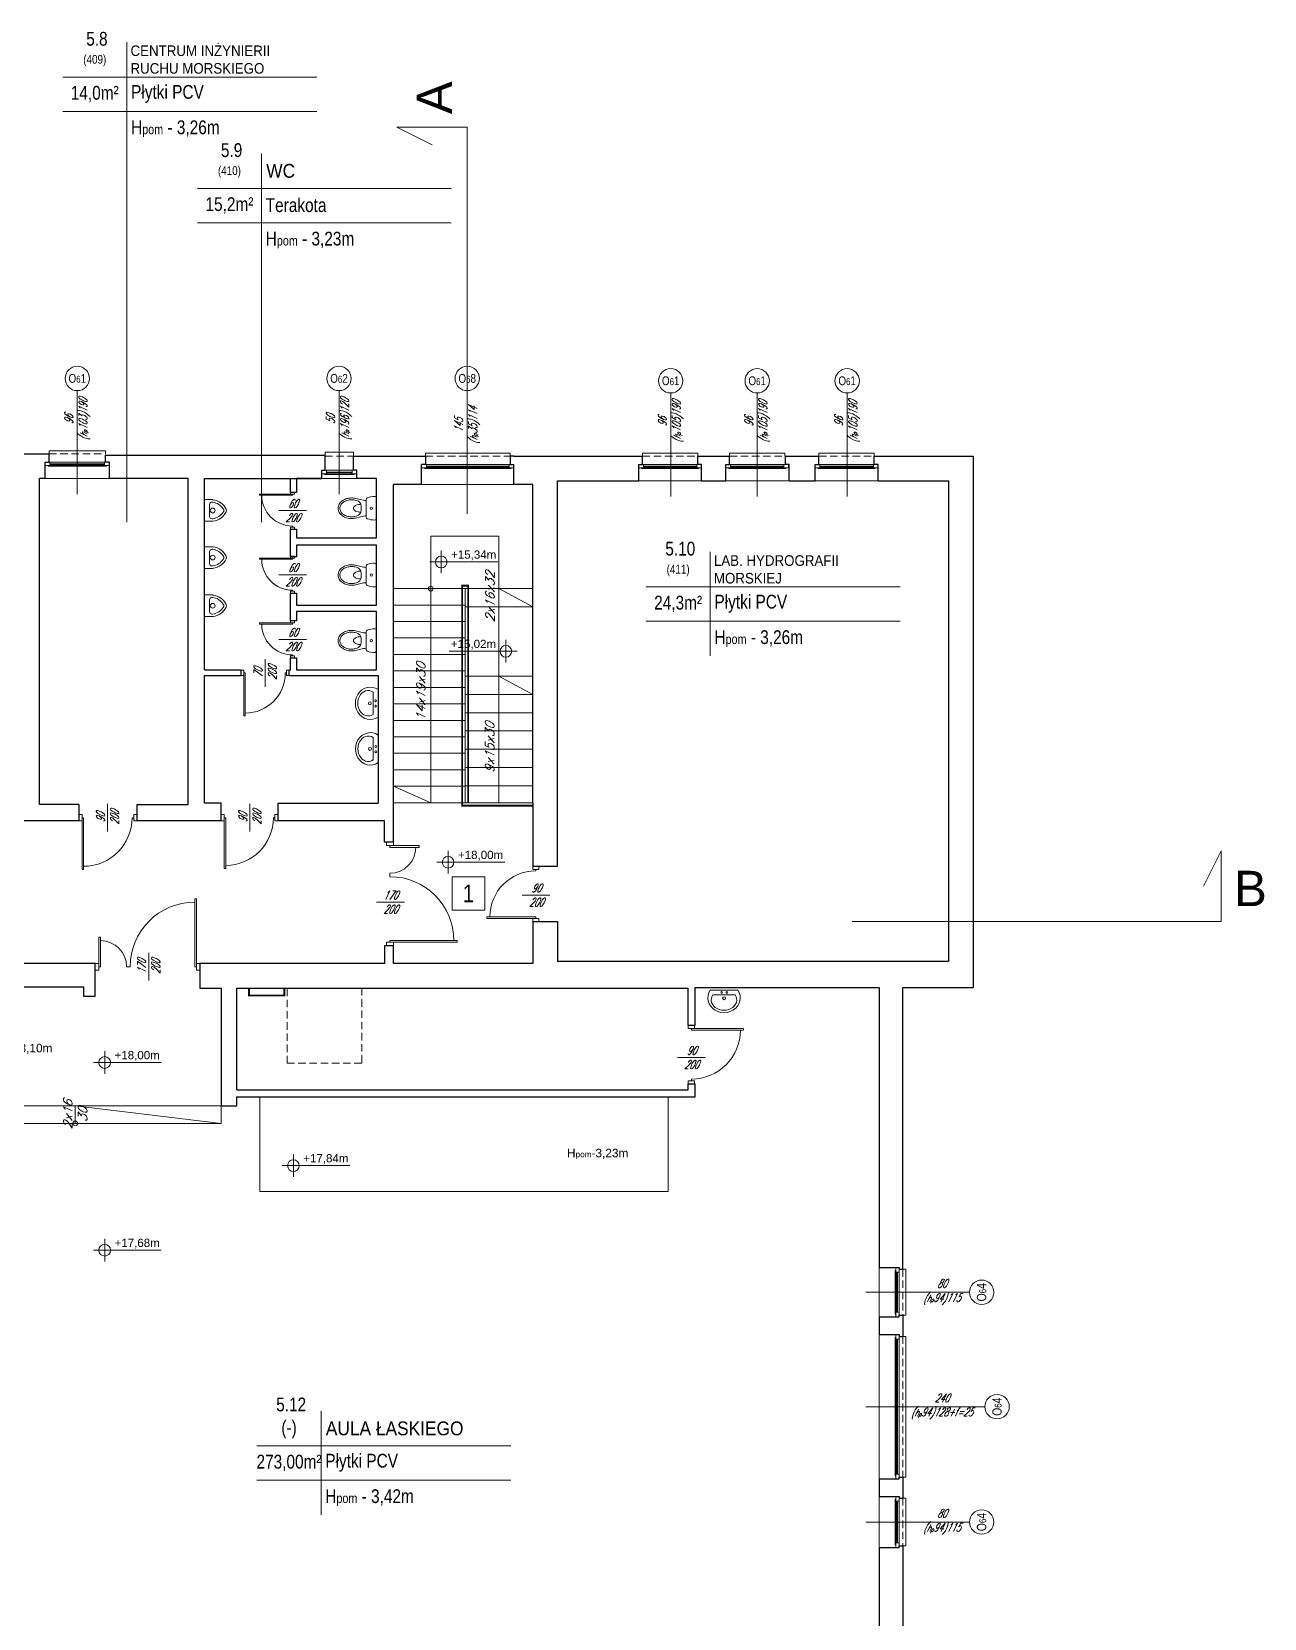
# Model space of a CAD drawing. Header units: millimetres. Extents: x -18485 to 40303, y -22087 to 35064.
# Drawn here: x 12354 to 14450, y -17053 to -14357 of the extents above; entities that cross this region are included whole.
import ezdxf
from ezdxf.enums import TextEntityAlignment as Align

# ---------------------------------------------------------------- set-up
doc = ezdxf.new("R2010")
doc.units = ezdxf.units.MM
doc.linetypes.add('DASHED', pattern=[19.05, 12.7, -6.35])
doc.layers.get('0').update_dxf_attribs({"lineweight": 25})
for name, color, linetype, lineweight in [('01_ściany', 2, 'Continuous', 25), ('03-01_okna', 5, 'Continuous', 15), ('03-02_schody', 6, 'Continuous', 5), ('03_drzwi', 1, 'Continuous', 0), ('04-1_widok', 251, 'Continuous', 5), ('04-2_nad', 251, 'DASHED', 5), ('05-03_opis', 10, 'Continuous', 5), ('07_wyposażenie', 253, 'Continuous', 5)]:
    doc.layers.add(name, color=color, linetype=linetype, lineweight=lineweight)
doc.styles.add('APLUS', font='arial.ttf', dxfattribs={"width": 0.6})
doc.styles.add('arial', font='arial.ttf')
doc.styles.add('ariel', font='arial.ttf', dxfattribs={"width": 0.8})
doc.styles.add('ariel_wym', font='simplex.shx', dxfattribs={"width": 0.65, "oblique": 25})

# ---------------------------------------------------------------- blocks, each defined once
blk = doc.blocks.new('umywal04')
at = {"flags": 128}
for points in [[(0, 0), (-2.4, -4.4), (-3.7, -9.1), (-4.1, -13.9), (-3.5, -18.7), (-1.8, -23.4), (0.7, -27.6), (4.2, -31.3), (8.3, -34.4), (13, -36.6), (18.1, -38), (23.4, -38.5), (28.7, -38), (33.8, -36.6), (38.5, -34.4), (42.6, -31.3), (46.1, -27.6), (48.6, -23.4), (50.3, -18.7), (50.9, -13.9), (50.5, -9.1), (49.2, -4.4), (46.8, 0)], [(4.3, -8.4), (2.7, -11.4), (1.8, -14.6), (1.7, -17.9), (2.3, -21.2), (3.7, -24.3), (5.8, -27.2), (8.5, -29.6), (11.7, -31.6), (15.3, -33.1), (19.3, -34.1), (23.3, -34.4), (27.4, -34.1), (31.3, -33.1), (34.9, -31.6), (38.1, -29.6), (40.8, -27.2), (42.9, -24.3), (44.3, -21.2), (44.9, -17.9), (44.8, -14.6), (43.9, -11.4), (42.3, -8.4)]]:
    blk.add_lwpolyline(points, dxfattribs=at)
for points in [[(0, 0), (46.8, 0)], [(4.3, -8.4), (42.3, -8.4)]]:
    blk.add_lwpolyline(points)
for centre, radius in [((19.3, -4), 1.56), ((23.5, -13.9), 2.54), ((28.3, -4), 1.56)]:
    blk.add_circle(centre, radius)
blk = doc.blocks.new('*U1460')
blk.add_line((0, -0.375), (0, -0.4))
blk.add_lwpolyline([(0, 0.4), (0, 0.375), (-0.8, 0.375), (-0.8, 0.4), (-0.05, 0.4), (0.05, 0.4), (0.05, 0.45), (-0.05, 0.45), (-0.05, 0.4)])
at = {"ltscale": 0.8}
blk.add_lwpolyline([(-0.05, -0.4), (-0.05, -0.45), (0.05, -0.45), (0.05, -0.4)], close=True, dxfattribs=at)
blk.add_arc((0, 0.375), 0.75, 180, 270)
blk = doc.blocks.new('*U1466')
blk.add_line((0, 0.375), (0, 0.4))
at = {"ltscale": 0.8}
blk.add_lwpolyline([(-0.05, 0.4), (-0.05, 0.45), (0.05, 0.45), (0.05, 0.4)], close=True, dxfattribs=at)
blk.add_lwpolyline([(0, -0.4), (0, -0.375), (-0.8, -0.375), (-0.8, -0.4), (-0.05, -0.4), (0.05, -0.4), (0.05, -0.45), (-0.05, -0.45), (-0.05, -0.4)])
blk.add_arc((0, -0.375), 0.75, 90, 180)
blk = doc.blocks.new('*U1475')
for p, q in [((0, -0.25), (0, -0.3)), ((0, -0.675), (0, -0.7))]:
    blk.add_line(p, q)
for points in [[(0, 0.7), (0, 0.675), (-0.975, 0.675), (-0.975, 0.7), (-0.05, 0.7), (0.05, 0.7), (0.05, 0.75), (-0.05, 0.75), (-0.05, 0.7)], [(0, -0.7), (0, -0.675), (-0.425, -0.675), (-0.425, -0.7), (-0.05, -0.7), (0.05, -0.7), (0.05, -0.75), (-0.05, -0.75), (-0.05, -0.7)]]:
    blk.add_lwpolyline(points)
for centre, radius, start, end in [((0, 0.675), 0.925, 180, 270), ((0, -0.675), 0.375, 90, 180)]:
    blk.add_arc(centre, radius, start, end)
blk = doc.blocks.new('*U1474')
for p, q in [((0, -0.25), (0, -0.3)), ((0, -0.675), (0, -0.7))]:
    blk.add_line(p, q)
for points in [[(0, 0.7), (0, 0.675), (0.975, 0.675), (0.975, 0.7), (0.05, 0.7), (-0.05, 0.7), (-0.05, 0.75), (0.05, 0.75), (0.05, 0.7)], [(0, -0.7), (0, -0.675), (0.425, -0.675), (0.425, -0.7), (0.05, -0.7), (-0.05, -0.7), (-0.05, -0.75), (0.05, -0.75), (0.05, -0.7)]]:
    blk.add_lwpolyline(points)
for centre, radius, start, end in [((0, 0.675), 0.925, 270, 0), ((0, -0.675), 0.375, 0, 90)]:
    blk.add_arc(centre, radius, start, end)
blk = doc.blocks.new('kota rzutowa')
at = {"ltscale": 0.5}
for p, q in [((-20.6, 0), (102.8, 0)), ((0, -20.6), (0, 20.6))]:
    blk.add_line(p, q, dxfattribs=at)
blk.add_circle((0, 0), 10.6, dxfattribs=at)
at = {"ltscale": 0.5, "style": 'arial'}
blk.add_attdef('POZ._POSADKI_WYKOŃCZONWJ', text='', height=15, dxfattribs=at).set_placement((17.9, 1.4), align=Align.BOTTOM_LEFT)
blk.add_attdef('POZ._POSADZKI_KONSTRUKCJA', text='', height=15, dxfattribs=at).set_placement((17, -5), align=Align.TOP_LEFT)
blk = doc.blocks.new('*U1476')
blk.add_lwpolyline([(0, 0), (-1, 0), (-1, 1), (-0.75, 0.5)])
at = {"style": 'APLUS'}
blk.add_attdef('L1', text='', height=0.5, dxfattribs=at).set_placement((-1.415, 0.466), align=Align.MIDDLE_CENTER)
blk = doc.blocks.new('*U1477')
blk.add_line((0, -0.375), (0, -0.4))
blk.add_lwpolyline([(0, 0.4), (0, 0.375), (0.8, 0.375), (0.8, 0.4), (0.05, 0.4), (-0.05, 0.4), (-0.05, 0.45), (0.05, 0.45), (0.05, 0.4)])
at = {"ltscale": 0.8}
blk.add_lwpolyline([(0.05, -0.4), (0.05, -0.45), (-0.05, -0.45), (-0.05, -0.4)], close=True, dxfattribs=at)
blk.add_arc((0, 0.375), 0.75, 270, 360)
blk = doc.blocks.new('wc')
for p, q in [((-171, 0), (171, 0)), ((-167, -357), (-135, -219)), ((150, -175), (-150, -175)), ((-34, -260), (34, -260)), ((167, -357), (135, -219)), ((-138, -364), (-132, -337)), ((138, -364), (132, -337))]:
    blk.add_line(p, q)
for points in [[(-68, -266, 0.047502), (-63, -312, 0.067446), (-48, -352, 0.105232), (-23, -382, 0.168531), (0, -390, 0.168531), (23, -382, 0.105232), (48, -352, 0.067446), (63, -312, 0.047502), (68, -266, 0.053598)], [(-167, -357, 0.05824), (-175, -425, 0.072039)], [(-175, -425, 0.072039), (-163, -508, 0.083339), (-129, -578, 0.106661), (-71, -631, 0.132138), (0, -650, 0.132138), (71, -631, 0.106661), (129, -578, 0.083339), (163, -508, 0.072039), (175, -425, 0.05824), (167, -357, 0.083339)], [(-145, -425, 0.072039), (-134, -500, 0.083339), (-105, -560, 0.106661), (-56, -605, 0.132138), (0, -620, 0.132138), (56, -605, 0.106661), (105, -560, 0.083339), (134, -500, 0.072039), (145, -425, 0.05824), (138, -364, 0.05824)], [(-138, -364, 0.05824), (-145, -425, 0.05824)]]:
    blk.add_lwpolyline(points, format="xyb")
blk.add_circle((0, -88), 19.6)
for centre, radius, start, end in [((-171, -30), 30, 90, 180.5376), ((171, -30), 30, 359.4624, 90), ((169, -27), 370, 180.5376, 200.3417), ((-150, -145), 30, 200.3417, 270), ((-330, -174), 200, 346.9953, 359.6717), ((-34, -360), 100, 90, 166.9953), ((34, -360), 100, 13.0047, 90), ((330, -174), 200, 180.3283, 193.0047), ((150, -145), 30, 270, 339.6583), ((-169, -27), 370, 339.6583, 359.4624)]:
    blk.add_arc(centre, radius, start, end)
blk = doc.blocks.new('BATH_urinal2')
for p, q in [((0, 0.184), (0, -0.184)), ((0, 0.184), (0.136, 0.184)), ((0.084, 0.1), (0.084, -0.1)), ((0.126, 0.142), (0.14, 0.142)), ((0, -0.184), (0.136, -0.184)), ((0.126, -0.142), (0.14, -0.142))]:
    blk.add_line(p, q)
blk.add_circle((0.137, 0), 0.0404)
for centre, radius, start, end in [((0.126, 0.1), 0.042, 90, 180), ((0.136, 0.134), 0.05, 81.9393, 90), ((0.136, 0.134), 0.05, 81.9393, 90), ((0.096, -0.122), 0.267, 34.0694, 80.5865), ((0.102, -0.108), 0.294, 26.2274, 81.9393), ((0.276, 0), 0.05, 325.9306, 34.0694), ((0.321, 0), 0.05, 333.7726, 26.2274), ((0.126, -0.1), 0.042, 180, 270), ((0.136, -0.134), 0.05, 270, 278.0607), ((0.136, -0.134), 0.05, 270, 278.0607), ((0.096, 0.122), 0.267, 279.4135, 325.9306), ((0.102, 0.108), 0.294, 278.0607, 333.7726)]:
    blk.add_arc(centre, radius, start, end)
blk = doc.blocks.new('*U1482')
blk.add_line((0, -0.375), (0, -0.4))
blk.add_lwpolyline([(0, 0.4), (0, 0.375), (0.8, 0.375), (0.8, 0.4), (0.05, 0.4), (-0.05, 0.4), (-0.05, 0.45), (0.05, 0.45), (0.05, 0.4)])
at = {"ltscale": 0.8}
blk.add_lwpolyline([(0.05, -0.4), (0.05, -0.45), (-0.05, -0.45), (-0.05, -0.4)], close=True, dxfattribs=at)
blk.add_arc((0, 0.375), 0.75, 270, 360)

msp = doc.modelspace()

# ---------------------------------------------------------------- linework, layer by layer
at = {"layer": '01_ściany'}
for p, q in [((12322.6, -15074.2), (12383.6, -15074.2)), ((12377.1, -15116.2), (12377.1, -15088.2)), ((12377.1, -15088.2), (12383.6, -15088.2)), ((12383.6, -15088.2), (12383.6, -15074.2)), ((12479.6, -15088.2), (12479.6, -15076.2)), ((12479.6, -15076.2), (12853.1, -15076.2)), ((12486.1, -15088.2), (12479.6, -15088.2)), ((12486.1, -15116.2), (12486.1, -15088.2)), ((12853.1, -15102.2), (12853.1, -15076.2)), ((12901.1, -15102.2), (12901.1, -15078.2)), ((12901.1, -15078.2), (13017.1, -15078.2)), ((13017.1, -15126.2), (13017.1, -15092.2)), ((13174.1, -15078.2), (13392.6, -15078.2)), ((13174.1, -15126.2), (13174.1, -15092.2)), ((13386.1, -15120.2), (13386.1, -15092.2)), ((13386.1, -15092.2), (13392.6, -15092.2)), ((13392.6, -15092.2), (13392.6, -15078.2)), ((13486.6, -15092.2), (13486.6, -15078.2)), ((13486.6, -15078.2), (13540.6, -15078.2)), ((13493.1, -15092.2), (13486.6, -15092.2)), ((13493.1, -15120.2), (13493.1, -15092.2)), ((13534.1, -15120.2), (13534.1, -15092.2)), ((13534.1, -15092.2), (13540.6, -15092.2)), ((13540.6, -15092.2), (13540.6, -15078.2)), ((13635.6, -15092.2), (13635.6, -15078.2)), ((13635.6, -15078.2), (13692.6, -15078.2)), ((13642.1, -15092.2), (13635.6, -15092.2)), ((13642.1, -15120.2), (13642.1, -15092.2)), ((13686.1, -15120.2), (13686.1, -15092.2)), ((13686.1, -15092.2), (13692.6, -15092.2)), ((13692.6, -15092.2), (13692.6, -15078.2)), ((13786.6, -15092.2), (13786.6, -15078.2)), ((13786.6, -15078.2), (13955.1, -15078.2)), ((13793.1, -15092.2), (13786.6, -15092.2)), ((13793.1, -15120.2), (13793.1, -15092.2)), ((13955.1, -15078.2), (13955.1, -15981.2)), ((12367.1, -15670.2), (12367.1, -15116.2)), ((12377.1, -15116.2), (12367.1, -15116.2)), ((12620.1, -15116.2), (12486.1, -15116.2)), ((12620.1, -15670.2), (12620.1, -15116.2)), ((12648.1, -15441.2), (12648.1, -15116.2)), ((12648.1, -15116.2), (12794.1, -15116.2)), ((12648.1, -15116.2), (12847.1, -15116.2)), ((12794.1, -15140.2), (12794.1, -15116.2)), ((12847.1, -15116.2), (12804.1, -15116.2)), ((12804.1, -15116.2), (12804.1, -15140.2)), ((12847.1, -15116.2), (12847.1, -15102.2)), ((12847.1, -15102.2), (12853.1, -15102.2)), ((12907.1, -15102.2), (12901.1, -15102.2)), ((12907.1, -15116.2), (12907.1, -15102.2)), ((12940.1, -15116.2), (12907.1, -15116.2)), ((12940.1, -15217.2), (12940.1, -15116.2)), ((12969.1, -15667.2), (12969.1, -15126.2)), ((13017.1, -15126.2), (12969.1, -15126.2)), ((13206.1, -15126.2), (13174.1, -15126.2)), ((13206.1, -15667.2), (13206.1, -15126.2)), ((13248.1, -15775.2), (13248.1, -15120.2)), ((13248.1, -15120.2), (13386.1, -15120.2)), ((13493.1, -15120.2), (13534.1, -15120.2)), ((13642.1, -15120.2), (13686.1, -15120.2)), ((13793.1, -15120.2), (13913.1, -15120.2)), ((13913.1, -15120.2), (13913.1, -15937.2)), ((12804.1, -15140.2), (12794.1, -15140.2)), ((12794.1, -15249.2), (12794.1, -15202.2)), ((12794.1, -15202.2), (12804.1, -15202.2)), ((12804.1, -15202.2), (12804.1, -15217.2)), ((12804.1, -15217.2), (12940.1, -15217.2)), ((12940.1, -15229.2), (12804.1, -15229.2)), ((12804.1, -15229.2), (12804.1, -15249.2)), ((12940.1, -15331.2), (12940.1, -15229.2)), ((12804.1, -15249.2), (12794.1, -15249.2)), ((12794.1, -15358.2), (12794.1, -15311.2)), ((12794.1, -15311.2), (12804.1, -15311.2)), ((12804.1, -15311.2), (12804.1, -15331.2)), ((12804.1, -15331.2), (12940.1, -15331.2)), ((12940.1, -15342.2), (12804.1, -15342.2)), ((12804.1, -15342.2), (12804.1, -15358.2)), ((12940.1, -15441.2), (12940.1, -15342.2)), ((12804.1, -15358.2), (12794.1, -15358.2)), ((12794.1, -15441.2), (12794.1, -15421.2)), ((12794.1, -15421.2), (12804.1, -15421.2)), ((12804.1, -15421.2), (12804.1, -15441.2)), ((12648.1, -15441.2), (12710.1, -15441.2)), ((12710.1, -15451.2), (12710.1, -15441.2)), ((12792.1, -15451.2), (12792.1, -15441.2)), ((12792.1, -15441.2), (12794.1, -15441.2)), ((12804.1, -15441.2), (12940.1, -15441.2)), ((12648.1, -15668.2), (12648.1, -15451.2)), ((12648.1, -15451.2), (12710.1, -15451.2)), ((12792.1, -15451.2), (12943.1, -15451.2)), ((12943.1, -15451.2), (12943.1, -15668.2)), ((12434.1, -15670.2), (12367.1, -15670.2)), ((12434.1, -15670.2), (12434.1, -15698.2)), ((12533.1, -15670.2), (12620.1, -15670.2)), ((12533.1, -15670.2), (12533.1, -15698.2)), ((12676.1, -15668.2), (12648.1, -15668.2)), ((12676.1, -15698.2), (12676.1, -15668.2)), ((12773.1, -15698.2), (12773.1, -15668.2)), ((12773.1, -15668.2), (12943.1, -15668.2)), ((12969.1, -15734.2), (12969.1, -15667.2)), ((13206.1, -15667.2), (13206.1, -15775.2)), ((13206.1, -15667.2), (13206.1, -15775.2)), ((12434.1, -15698.2), (11929.1, -15698.2)), ((12676.1, -15698.2), (12533.1, -15698.2)), ((12954.1, -15698.2), (12773.1, -15698.2)), ((12954.1, -15734.2), (12954.1, -15698.2)), ((12969.1, -15734.2), (12954.1, -15734.2)), ((13206.1, -15775.2), (13248.1, -15775.2)), ((13206.1, -15869.2), (13206.1, -15940.2)), ((13206.1, -15869.2), (13248.1, -15869.2)), ((13248.1, -15869.2), (13248.1, -15937.2)), ((12969.1, -15910.2), (12954.1, -15910.2)), ((12954.1, -15910.2), (12954.1, -15940.2)), ((12969.1, -15940.2), (12969.1, -15910.2)), ((12462.1, -15940.2), (11983.1, -15940.2)), ((12462.1, -15996.2), (12462.1, -15940.2)), ((12954.1, -15940.2), (12640.1, -15940.2)), ((12640.1, -15940.2), (12640.1, -15982.2)), ((13206.1, -15940.2), (12969.1, -15940.2)), ((13913.1, -15937.2), (13248.1, -15937.2)), ((12180.1, -15980.2), (12442.1, -15980.2)), ((12442.1, -15980.2), (12442.1, -15996.2)), ((12640.1, -15982.2), (12676.1, -15982.2)), ((12676.1, -15982.2), (12676.1, -16182.2)), ((12703.1, -16155.2), (12703.1, -15982.2)), ((12703.1, -15982.2), (13470.1, -15982.2)), ((13470.1, -16045.2), (13470.1, -15982.2)), ((13482.1, -16045.2), (13482.1, -15981.2)), ((13482.1, -15981.2), (13795.1, -15981.2)), ((13795.1, -15981.2), (13795.1, -16457.2)), ((13835.1, -16460.2), (13835.1, -15981.2)), ((13835.1, -15981.2), (13955.1, -15981.2)), ((12442.1, -15996.2), (12462.1, -15996.2)), ((13470.1, -16045.2), (13482.1, -16045.2)), ((13470.1, -16155.2), (13470.1, -16145.2)), ((13470.1, -16145.2), (13482.1, -16145.2)), ((13482.1, -16167.2), (13482.1, -16145.2)), ((12703.1, -16155.2), (13470.1, -16155.2)), ((12703.1, -16182.2), (12703.1, -16167.2)), ((12703.1, -16167.2), (13482.1, -16167.2)), ((12676.1, -16182.2), (12703.1, -16182.2)), ((13795.1, -16457.2), (13829.1, -16457.2)), ((13829.1, -16457.2), (13829.1, -16460.2)), ((13829.1, -16460.2), (13835.1, -16460.2)), ((13795.1, -16541.2), (13795.1, -16571.2)), ((13795.1, -16541.2), (13829.1, -16541.2)), ((13829.1, -16541.2), (13829.1, -16538.2)), ((13829.1, -16538.2), (13835.1, -16538.2)), ((13835.1, -16538.2), (13835.1, -16574.2)), ((13795.1, -16571.2), (13829.1, -16571.2)), ((13829.1, -16571.2), (13829.1, -16574.2)), ((13829.1, -16574.2), (13835.1, -16574.2)), ((13795.1, -16816.2), (13795.1, -16846.2)), ((13795.1, -16816.2), (13829.1, -16816.2)), ((13829.1, -16816.2), (13829.1, -16813.2)), ((13829.1, -16813.2), (13835.1, -16813.2)), ((13835.1, -16813.2), (13835.1, -16849.2)), ((13795.1, -16846.2), (13829.1, -16846.2)), ((13829.1, -16846.2), (13829.1, -16849.2)), ((13829.1, -16849.2), (13835.1, -16849.2)), ((13795.1, -16933.2), (13795.1, -17716.2)), ((13795.1, -16933.2), (13829.1, -16933.2)), ((13829.1, -16933.2), (13829.1, -16930.2)), ((13829.1, -16930.2), (13835.1, -16930.2)), ((13835.1, -16930.2), (13835.1, -17713.8))]:
    msp.add_line(p, q, dxfattribs=at)
for points in [[(13017.1, -15078.2), (13023.6, -15078.2), (13023.6, -15092.2), (13017.1, -15092.2)], [(13174.1, -15078.2), (13167.6, -15078.2), (13167.6, -15092.2), (13174.1, -15092.2)]]:
    msp.add_lwpolyline(points, dxfattribs=at)
at = {"layer": '03-01_okna', "linetype": 'Continuous', "lineweight": 0}
for p, q in [((12383.6, -15074.2), (12383.6, -15069.2)), ((12383.6, -15069.2), (12479.6, -15069.2)), ((12479.6, -15074.2), (12479.6, -15069.2)), ((12853.1, -15076.2), (12853.1, -15071.2)), ((12853.1, -15071.2), (12901.1, -15071.2)), ((12901.1, -15078.2), (12901.1, -15071.2)), ((13023.6, -15078.2), (13023.6, -15073.2)), ((13023.6, -15073.2), (13167.6, -15073.2)), ((13167.6, -15078.2), (13167.6, -15073.2)), ((13392.6, -15078.2), (13392.6, -15073.2)), ((13392.6, -15073.2), (13486.6, -15073.2)), ((13486.6, -15078.2), (13486.6, -15073.2)), ((13540.6, -15078.2), (13540.6, -15073.2)), ((13540.6, -15073.2), (13634.6, -15073.2)), ((13634.6, -15078.2), (13634.6, -15073.2)), ((13692.6, -15078.2), (13692.6, -15073.2)), ((13692.6, -15073.2), (13786.6, -15073.2)), ((13786.6, -15078.2), (13786.6, -15073.2)), ((12478.1, -15088.2), (12385.1, -15088.2)), ((12385.1, -15091.2), (12478.1, -15091.2)), ((12386.1, -15095.2), (12386.1, -15091.2)), ((12386.1, -15092.7), (12477.1, -15092.7)), ((12386.1, -15093.2), (12477.1, -15093.2)), ((12477.1, -15095.2), (12477.1, -15091.2)), ((13166.1, -15092.2), (13025.1, -15092.2)), ((13025.1, -15095.2), (13166.1, -15095.2)), ((13026.1, -15099.2), (13026.1, -15095.2)), ((13026.1, -15096.7), (13165.1, -15096.7)), ((13026.1, -15097.2), (13165.1, -15097.2)), ((13165.1, -15099.2), (13165.1, -15095.2)), ((13485.1, -15092.2), (13394.1, -15092.2)), ((13394.1, -15095.2), (13485.1, -15095.2)), ((13395.1, -15099.2), (13395.1, -15095.2)), ((13395.1, -15096.7), (13484.1, -15096.7)), ((13395.1, -15097.2), (13484.1, -15097.2)), ((13484.1, -15099.2), (13484.1, -15095.2)), ((13633.1, -15092.2), (13542.1, -15092.2)), ((13542.1, -15095.2), (13633.1, -15095.2)), ((13543.1, -15099.2), (13543.1, -15095.2)), ((13543.1, -15096.7), (13632.1, -15096.7)), ((13543.1, -15097.2), (13632.1, -15097.2)), ((13632.1, -15099.2), (13632.1, -15095.2)), ((13785.1, -15092.2), (13694.1, -15092.2)), ((13694.1, -15095.2), (13785.1, -15095.2)), ((13695.1, -15099.2), (13695.1, -15095.2)), ((13695.1, -15096.7), (13784.1, -15096.7)), ((13695.1, -15097.2), (13784.1, -15097.2)), ((13784.1, -15099.2), (13784.1, -15095.2)), ((12899.1, -15102.2), (12855.1, -15102.2)), ((12855.1, -15105.2), (12899.1, -15105.2)), ((12856.1, -15109.2), (12856.1, -15105.2)), ((12856.1, -15106.7), (12898.1, -15106.7)), ((12856.1, -15107.2), (12898.1, -15107.2)), ((12898.1, -15109.2), (12898.1, -15105.2)), ((13822.1, -16466.2), (13826.1, -16466.2)), ((13824.1, -16466.2), (13824.1, -16532.2)), ((13824.6, -16466.2), (13824.6, -16532.2)), ((13826.1, -16465.2), (13826.1, -16533.2)), ((13829.1, -16533.2), (13829.1, -16465.2)), ((13835.1, -16460.2), (13840.1, -16460.2)), ((13840.1, -16460.2), (13840.1, -16538.2)), ((13822.1, -16532.2), (13826.1, -16532.2)), ((13835.1, -16538.2), (13840.1, -16538.2)), ((13822.1, -16580.2), (13826.1, -16580.2)), ((13824.1, -16580.2), (13824.1, -16807.2)), ((13824.6, -16580.2), (13824.6, -16807.2)), ((13826.1, -16579.2), (13826.1, -16808.2)), ((13829.1, -16808.2), (13829.1, -16579.2)), ((13835.1, -16574.2), (13840.1, -16574.2)), ((13840.1, -16574.2), (13840.1, -16813.2)), ((13822.1, -16807.2), (13826.1, -16807.2)), ((13835.1, -16813.2), (13840.1, -16813.2)), ((13835.1, -16849.2), (13840.1, -16849.2)), ((13840.1, -16849.2), (13840.1, -16930.2)), ((13822.1, -16855.2), (13826.1, -16855.2)), ((13824.1, -16855.2), (13824.1, -16924.2)), ((13824.6, -16855.2), (13824.6, -16924.2)), ((13826.1, -16854.2), (13826.1, -16925.2)), ((13829.1, -16925.2), (13829.1, -16854.2)), ((13822.1, -16924.2), (13826.1, -16924.2)), ((13835.1, -16930.2), (13840.1, -16930.2))]:
    msp.add_line(p, q, dxfattribs=at)
at = {"layer": '03-01_okna', "linetype": 'DASHED'}
for p, q in [((12383.6, -15074.2), (12479.6, -15074.2)), ((12853.1, -15078.2), (12901.1, -15078.2)), ((13023.6, -15078.2), (13167.6, -15078.2)), ((13392.6, -15078.2), (13486.6, -15078.2)), ((13540.6, -15078.2), (13634.6, -15078.2)), ((13692.6, -15078.2), (13786.6, -15078.2)), ((13835.1, -16460.2), (13835.1, -16538.2)), ((13835.1, -16574.2), (13835.1, -16813.2)), ((13835.1, -16849.2), (13835.1, -16930.2))]:
    msp.add_line(p, q, dxfattribs=at)
at = {"layer": '03-01_okna', "linetype": 'Continuous', "lineweight": 0}
for points in [[(12385.1, -15094.2), (12377.1, -15094.2), (12377.1, -15088.2), (12385.1, -15088.2)], [(12486.1, -15094.2), (12478.1, -15094.2), (12478.1, -15088.2), (12486.1, -15088.2)], [(13025.1, -15098.2), (13017.1, -15098.2), (13017.1, -15092.2), (13025.1, -15092.2)], [(13174.1, -15098.2), (13166.1, -15098.2), (13166.1, -15092.2), (13174.1, -15092.2)], [(13394.1, -15098.2), (13386.1, -15098.2), (13386.1, -15092.2), (13394.1, -15092.2)], [(13493.1, -15098.2), (13485.1, -15098.2), (13485.1, -15092.2), (13493.1, -15092.2)], [(13542.1, -15098.2), (13534.1, -15098.2), (13534.1, -15092.2), (13542.1, -15092.2)], [(13641.1, -15098.2), (13633.1, -15098.2), (13633.1, -15092.2), (13641.1, -15092.2)], [(13694.1, -15098.2), (13686.1, -15098.2), (13686.1, -15092.2), (13694.1, -15092.2)], [(13793.1, -15098.2), (13785.1, -15098.2), (13785.1, -15092.2), (13793.1, -15092.2)], [(12855.1, -15108.2), (12847.1, -15108.2), (12847.1, -15102.2), (12855.1, -15102.2)], [(12907.1, -15108.2), (12899.1, -15108.2), (12899.1, -15102.2), (12907.1, -15102.2)], [(13823.1, -16465.2), (13823.1, -16457.2), (13829.1, -16457.2), (13829.1, -16465.2)], [(13823.1, -16541.2), (13823.1, -16533.2), (13829.1, -16533.2), (13829.1, -16541.2)], [(13823.1, -16579.2), (13823.1, -16571.2), (13829.1, -16571.2), (13829.1, -16579.2)], [(13823.1, -16816.2), (13823.1, -16808.2), (13829.1, -16808.2), (13829.1, -16816.2)], [(13823.1, -16854.2), (13823.1, -16846.2), (13829.1, -16846.2), (13829.1, -16854.2)], [(13823.1, -16933.2), (13823.1, -16925.2), (13829.1, -16925.2), (13829.1, -16933.2)]]:
    msp.add_lwpolyline(points, close=True, dxfattribs=at)
for points in [[(12382.1, -15094.2), (12382.1, -15095.2), (12481.1, -15095.2), (12481.1, -15094.2)], [(13022.1, -15098.2), (13022.1, -15099.2), (13169.1, -15099.2), (13169.1, -15098.2)], [(13391.1, -15098.2), (13391.1, -15099.2), (13488.1, -15099.2), (13488.1, -15098.2)], [(13539.1, -15098.2), (13539.1, -15099.2), (13636.1, -15099.2), (13636.1, -15098.2)], [(13691.1, -15098.2), (13691.1, -15099.2), (13788.1, -15099.2), (13788.1, -15098.2)], [(12852.1, -15108.2), (12852.1, -15109.2), (12902.1, -15109.2), (12902.1, -15108.2)], [(13823.1, -16462.2), (13822.1, -16462.2), (13822.1, -16536.2), (13823.1, -16536.2)], [(13823.1, -16576.2), (13822.1, -16576.2), (13822.1, -16811.2), (13823.1, -16811.2)], [(13823.1, -16851.2), (13822.1, -16851.2), (13822.1, -16928.2), (13823.1, -16928.2)]]:
    msp.add_lwpolyline(points, dxfattribs=at)
at = {"layer": '03-02_schody'}
for p, q in [((13032.6, -15214.4), (13032.6, -15667.2)), ((13148.6, -15214.4), (13032.6, -15214.4)), ((13148.6, -15667.2), (13148.6, -15214.4)), ((13091.1, -15303.2), (12969.1, -15303.2)), ((13206.1, -15303.2), (13091.1, -15303.2)), ((13091.1, -15303.2), (13091.1, -15667.2)), ((13148.6, -15303.2), (13206.1, -15334.2)), ((13091.1, -15331.2), (12969.1, -15331.2)), ((13206.1, -15334.2), (13091.1, -15334.2)), ((13091.1, -15359.2), (12969.1, -15359.2)), ((13091.1, -15387.2), (12969.1, -15387.2)), ((13091.1, -15415.2), (12969.1, -15415.2)), ((13091.1, -15443.2), (12969.1, -15443.2)), ((13091.1, -15471.2), (12969.1, -15471.2)), ((13206.1, -15452.2), (13091.1, -15452.2)), ((13148.6, -15452.2), (13206.1, -15483.2)), ((13091.1, -15499.2), (12969.1, -15499.2)), ((13206.1, -15483.2), (13091.1, -15483.2)), ((13091.1, -15527.2), (12969.1, -15527.2)), ((13206.1, -15514.2), (13091.1, -15514.2)), ((13091.1, -15555.2), (12969.1, -15555.2)), ((13206.1, -15545.2), (13091.1, -15545.2)), ((13091.1, -15583.2), (12969.1, -15583.2)), ((13206.1, -15576.2), (13091.1, -15576.2)), ((13091.1, -15611.2), (12969.1, -15611.2)), ((13206.1, -15607.2), (13091.1, -15607.2)), ((13091.1, -15639.2), (12969.1, -15639.2)), ((13032.6, -15667.2), (12969.1, -15639.2)), ((13206.1, -15638.2), (13091.1, -15638.2)), ((13206.1, -15667.2), (12969.1, -15667.2)), ((13091.1, -15667.2), (12974.1, -15667.2)), ((12676.1, -16182.2), (12180.1, -16182.2)), ((12428.1, -16212.2), (12428.1, -16182.2)), ((12428.1, -16182.2), (12676.1, -16212.2)), ((12676.1, -16182.2), (12676.1, -16212.2)), ((12676.1, -16212.2), (12180.1, -16212.2))]:
    msp.add_line(p, q, dxfattribs=at)
at = {"layer": '03-02_schody', "const_width": 3}
msp.add_lwpolyline([(13096.1, -15667.2), (13096.1, -15298.2), (13086.1, -15298.2), (13086.1, -15672.2), (13206.1, -15672.2)], dxfattribs=at)
at = {"layer": '03-02_schody'}
for centre in [(13032.6, -15303.2), (12428.1, -16212.2)]:
    msp.add_circle(centre, 4, dxfattribs=at)
at = {"layer": '04-1_widok'}
for p, q in [((12486.1, -15116.2), (12377.1, -15116.2)), ((12907.1, -15116.2), (12846.1, -15116.2)), ((13174.1, -15126.2), (13017.1, -15126.2)), ((13493.1, -15120.2), (13386.1, -15120.2)), ((13641.1, -15120.2), (13534.1, -15120.2)), ((13793.1, -15120.2), (13686.1, -15120.2)), ((12742.1, -16167.2), (12742.1, -16328.2)), ((13436.1, -16167.2), (13436.1, -16328.2)), ((12742.1, -16328.2), (13436.1, -16328.2)), ((13795.1, -16541.2), (13795.1, -16457.2)), ((13795.1, -16816.2), (13795.1, -16571.2)), ((13795.1, -16933.2), (13795.1, -16846.2))]:
    msp.add_line(p, q, dxfattribs=at)
at = {"layer": '04-1_widok', "const_width": 3}
msp.add_lwpolyline([(12723.6, -15982.2), (12723.6, -15994.7), (12783.6, -15994.7), (12783.6, -15982.2)], dxfattribs=at)
at = {"layer": '04-2_nad'}
msp.add_lwpolyline([(12915.3, -15982.2), (12915.3, -16110.1), (12788.7, -16110.1), (12788.7, -15982.2)], dxfattribs=at)
at = {"layer": '05-03_opis'}
for p, q in [((12515.8, -14374.5), (12515.8, -15190.6)), ((12406.9, -14433.9), (12838.6, -14433.9)), ((12406.9, -14492.3), (12838.6, -14492.3)), ((12744.7, -14563.7), (12744.7, -15190.6)), ((12635.8, -14623.1), (13067.5, -14623.1)), ((13094.7, -15176), (13094.7, -14638.8)), ((12635.8, -14681.5), (13067.5, -14681.5)), ((13507.7, -15240.9), (13507.7, -15417.7)), ((13398.8, -15300.4), (13830.5, -15300.4)), ((13398.8, -15358.8), (13830.5, -15358.8)), ((14256.5, -15868.8), (13749, -15868.8)), ((12846, -16700.9), (12846, -16877.6)), ((12737.1, -16760.4), (13168.8, -16760.4)), ((12737.1, -16818.7), (13168.8, -16818.7))]:
    msp.add_line(p, q, dxfattribs=at)
at = {"layer": '05-03_opis', "lineweight": 0}
for p, q in [((12431.6, -15142.8), (12431.6, -14966.7)), ((12876.6, -15142.8), (12876.6, -14966.7)), ((13094.6, -15152.8), (13094.6, -14966.7)), ((13440.6, -15146.8), (13440.6, -14970.7)), ((13587.6, -15146.8), (13587.6, -14970.7)), ((13740.6, -15146.8), (13740.6, -14970.7)), ((12821.2, -15170.7), (12774, -15170.7)), ((12821.2, -15279.7), (12774, -15279.7)), ((12821.2, -15389.7), (12774, -15389.7)), ((12751.1, -15423), (12751.1, -15470.2)), ((12483.1, -15669.1), (12483.1, -15716.3)), ((12725.1, -15669.1), (12725.1, -15716.3)), ((13235.1, -15824.2), (13187.9, -15824.2)), ((12940.6, -15836.2), (12987.8, -15836.2)), ((12553.1, -15922.4), (12553.1, -15969.5)), ((13499.1, -16100.2), (13451.9, -16100.2)), ((13772.5, -16499.2), (13948.5, -16499.2)), ((13772.5, -16693.7), (13974.8, -16693.7)), ((13772.5, -16889.7), (13948.5, -16889.7))]:
    msp.add_line(p, q, dxfattribs=at)
at = {"layer": '05-03_opis'}
msp.add_lwpolyline([(13068.9, -15793.1), (13124.3, -15793.1), (13124.3, -15849.6), (13068.9, -15849.6)], close=True, dxfattribs=at)
at = {"layer": '05-03_opis', "lineweight": 0}
for centre in [(12431.6, -14946.1), (12876.6, -14946.1), (13094.6, -14946.1), (13440.6, -14950.1), (13587.6, -14950.1), (13740.6, -14950.1), (13969.2, -16499.2), (13995.5, -16693.7), (13969.2, -16889.7)]:
    msp.add_circle(centre, 20.7, dxfattribs=at)

# ---------------------------------------------------------------- block references
at = {"layer": '03_drzwi'}
for name, p, xscale, yscale, zscale in [('*U1477', (12797.6, -15170.7), -69.99999999998181, 69.99999999998181, 69.99999999998138), ('*U1477', (12797.6, -15279.7), -69.99999999998181, 69.99999999998181, 69.99999999998138), ('*U1477', (12797.6, -15389.7), -69.99999999998181, 69.99999999998181, 69.99999999998138), ('*U1466', (13211.3, -15822.2), 104.4444444444161, 104.4444444444161, 104.4444444444161), ('*U1482', (13475.7, -16095.2), 111.1111111110768, 111.1111111110768, 111.1111111110768)]:
    msp.add_blockref(name, p, dxfattribs=dict(at, xscale=xscale, yscale=yscale, zscale=zscale))
for name, p, xscale, yscale, zscale, rotation in [('*U1477', (12751.1, -15446.6), -91.11111111108039, 91.11111111108039, 91.11111111108171, 90), ('*U1460', (12483.6, -15692.7), 109.9999999999709, 109.9999999999709, 109.9999999999709, 90), ('*U1460', (12724.6, -15692.8), 107.7777777777483, 107.7777777777483, 107.7777777777483, 90), ('*U1474', (12963.2, -15822.2), -117.3333333333194, 117.3333333333176, 117.3333333333193, 180), ('*U1475', (12551.1, -15946.1), 118.6666666666497, 118.6666666666497, 118.6666666666518, 270)]:
    msp.add_blockref(name, p, dxfattribs=dict(at, xscale=xscale, yscale=yscale, zscale=zscale, rotation=rotation))
at = {"layer": '05-03_opis'}
ref = msp.add_blockref('*U1476', (13094.7, -14638.8), dxfattribs=dict(at, xscale=-120, yscale=120, zscale=120, rotation=90))
ref.add_attrib('L1', 'A', dxfattribs={"layer": '0', "height": 60, "rotation": 90, "style": 'APLUS'}).set_placement((13038.8, -14469), align=Align.MIDDLE_CENTER)
at = {"layer": '05-03_opis', "xscale": 0.9359999999996944, "yscale": 0.9360000000015134, "zscale": 0.9359999999996944}
for p, values in [((13050.4, -15258), {'POZ._POSADKI_WYKOŃCZONWJ': '+15,34m'}), ((13062.1, -15768.4), {'POZ._POSADKI_WYKOŃCZONWJ': '+18,00m'}), ((12478.2, -16108.7), {'POZ._POSADKI_WYKOŃCZONWJ': '+18,00m'}), ((12799, -16284), {'POZ._POSADKI_WYKOŃCZONWJ': '+17,84m'}), ((12478.2, -16427.8), {'POZ._POSADKI_WYKOŃCZONWJ': '+17,68m'})]:
    msp.add_blockref('kota rzutowa', p, dxfattribs=at).add_auto_attribs(values)
at = {"layer": '05-03_opis'}
ref = msp.add_blockref('kota rzutowa', (13160.3, -15409.8), dxfattribs=dict(at, xscale=-0.9359999999996944, yscale=0.9360000000015134, zscale=0.9359999999999999))
ref.add_attrib('POZ._POSADKI_WYKOŃCZONWJ', '+15,02m', dxfattribs={"layer": '0', "ltscale": 0.5, "height": 14.04, "style": 'arial'}).set_placement((13066.8, -15408.5), align=Align.BOTTOM_LEFT)
ref = msp.add_blockref('*U1476', (14256.5, -15868.8), dxfattribs=dict(at, xscale=-120, yscale=120, zscale=120))
ref.add_attrib('L1', 'B', dxfattribs={"layer": '0', "height": 60, "style": 'APLUS'}).set_placement((14426.3, -15812.9), align=Align.MIDDLE_CENTER)
at = {"layer": '07_wyposażenie', "xscale": 100, "yscale": 100, "zscale": 100}
for p in [(12648.1, -15170.5), (12648.1, -15250.5), (12648.1, -15332.5)]:
    msp.add_blockref('BATH_urinal2', p, dxfattribs=at)
at = {"layer": '07_wyposażenie', "xscale": -0.09999999999854481, "yscale": 0.09999999999854481, "zscale": 0.1, "rotation": 270}
for p in [(12940.1, -15166.7), (12940.1, -15280.2), (12940.1, -15391.7)]:
    msp.add_blockref('wc', p, dxfattribs=at)
at = {"layer": '07_wyposażenie', "ltscale": 2, "rotation": 270}
for p in [(12942.9, -15474.8), (12943.1, -15552.2)]:
    msp.add_blockref('umywal04', p, dxfattribs=at)
at = {"layer": '07_wyposażenie', "ltscale": 2}
msp.add_blockref('umywal04', (13507.9, -15985.5), dxfattribs=at)

# ---------------------------------------------------------------- texts
at = {"layer": '05-03_opis', "style": 'ariel'}
for s, insert, char_height, width, attachment_point in [(' 5.8\\P{\\H0.6404x;(409)}', (12461.3, -14386.4), 23.423, 108.913, 5), ('{\\W0.9; CENTRUM INŻYNIERII   \\P RUCHU MORSKIEGO}', (12515.8, -14404.2), 18, 322.789, 4), ('14,0m²', (12461.3, -14462.8), 23.42, 108.913, 5), (' Płytki PCV', (12515.8, -14462.6), 23.423, 322.789, 4), (' H{\\H0.7x;pom} - 3,26m', (12515.8, -14521.7), 23.423, 322.789, 4), (' 5.9\\P{\\H0.6404x;(410)}', (12690.3, -14575.6), 23.423, 108.913, 5), ('{\\W0.9; WC}', (12744.7, -14593.4), 23.423, 322.789, 4), ('15,2m²', (12690.3, -14652), 23.42, 108.913, 5), (' Terakota', (12744.7, -14651.7), 23.42, 322.789, 4), (' H{\\H0.7x;pom} - 3,23m', (12744.7, -14710.9), 23.423, 322.789, 4), (' 5.10\\P{\\H0.6404x;(411)}', (13453.2, -15252.9), 23.423, 108.913, 5), ('{\\W0.9; LAB. HYDROGRAFII \\P MORSKIEJ}', (13507.7, -15270.7), 18, 322.789, 4), ('24,3m²', (13453.2, -15329.3), 23.42, 108.913, 5), (' Płytki PCV', (13507.7, -15329), 23.423, 322.789, 4), (' H{\\H0.7x;pom} - 3,26m', (13507.7, -15388.2), 23.423, 322.789, 4), ('1', (13096.6, -15821.4), 30, 55.359, 5), (' 5.12\\P(-)', (12791.6, -16712.9), 23.42, 108.913, 5), ('{\\W0.9; AULA ŁASKIEGO}', (12846, -16730.7), 23.423, 322.789, 4), ('273,00m²', (12791.6, -16789.3), 23.42, 108.913, 5), (' Płytki PCV', (12846, -16789), 23.423, 322.789, 4), (' H{\\H0.7x;pom} - 3,42m', (12846, -16848.2), 23.423, 322.789, 4)]:
    msp.add_mtext(s, dxfattribs=dict(at, insert=insert, char_height=char_height, width=width, attachment_point=attachment_point))
at = {"layer": '05-03_opis', "lineweight": 0, "attachment_point": 5}
for s, insert, char_height, width, style in [('O{\\H0.8x;6}1', (12431.6, -14946.1), 15, 75.194, 'ariel'), ('O{\\H0.8x;6}2', (12876.6, -14946.1), 15, 75.194, 'ariel'), ('O{\\H0.8x;6}8', (13094.6, -14946.1), 15, 75.194, 'ariel'), ('O{\\H0.8x;6}1', (13440.6, -14950.1), 15, 75.194, 'ariel'), ('O{\\H0.8x;6}1', (13587.6, -14950.1), 15, 75.194, 'ariel'), ('O{\\H0.8x;6}1', (13740.6, -14950.1), 15, 75.194, 'ariel'), ('60\\P200', (12797.8, -15170.7), 14.4, 68.936, 'ariel_wym'), ('60\\P200', (12797.8, -15279.7), 14.4, 68.936, 'ariel_wym'), ('60\\P200', (12797.8, -15389.7), 14.4, 68.936, 'ariel_wym'), ('170\\P200', (12964, -15836.2), 14.4, 68.936, 'ariel_wym'), ('90\\P200', (13211.7, -15824.2), 14.4, 68.936, 'ariel_wym'), ('H{\\H0.6944x;pom}-3,10m', (12337.2, -16085.7), 14.4, 141.502, 'arial'), ('90\\P200', (13475.7, -16100.2), 14.4, 68.936, 'ariel_wym'), ('H{\\H0.6944x;pom}-3,23m', (13316.4, -16264.1), 14.4, 141.502, 'arial'), ('80\\P({\\H0.8333x;h\\H0.6x;p}94)115', (13901.6, -16498.7), 14.4, 62.661, 'ariel_wym'), ('240\\P({\\H0.8333x;h\\H0.6x;p}94)128+f=25', (13901.6, -16693.2), 14.4, 62.661, 'ariel_wym'), ('80\\P({\\H0.8333x;h\\H0.6x;p}94)115', (13901.6, -16889.2), 14.4, 62.661, 'ariel_wym')]:
    msp.add_mtext(s, dxfattribs=dict(at, insert=insert, char_height=char_height, width=width, style=style))
at = {"layer": '05-03_opis', "lineweight": 0, "attachment_point": 5, "rotation": 90}
for s, insert, char_height, width, style in [('96\\P({\\H0.8333x;h\\H0.6x;p}103)190', (12431.6, -15015.6), 14.4, 62.661, 'ariel_wym'), ('50\\P({\\H0.8333x;h\\H0.6x;p}196)120', (12876.6, -15015.6), 14.4, 62.661, 'ariel_wym'), ('145\\P({\\H0.8333x;h\\H0.6x;p}35)114', (13094.6, -15025.6), 14.4, 62.661, 'ariel_wym'), ('96\\P({\\H0.8333x;h\\H0.6x;p}105)190', (13440.6, -15019.6), 14.4, 62.661, 'ariel_wym'), ('96\\P({\\H0.8333x;h\\H0.6x;p}105)190', (13587.7, -15019.6), 14.4, 62.661, 'ariel_wym'), ('96\\P({\\H0.8333x;h\\H0.6x;p}105)190', (13740.7, -15019.6), 14.4, 62.661, 'ariel_wym'), ('{\\W1;2x16x32}', (13133.3, -15317.3), 15, 55, 'ariel_wym'), ('70\\P200', (12751.1, -15446.4), 14.4, 68.936, 'ariel_wym'), ('{\\W1;14x19x30}', (13015.7, -15478.9), 15, 55, 'ariel_wym'), ('{\\W1;9x15x30}', (13132.8, -15573.6), 15, 55, 'ariel_wym'), ('90\\P200', (12483.1, -15692.5), 14.4, 68.936, 'ariel_wym'), ('90\\P200', (12725.1, -15692.5), 14.4, 68.936, 'ariel_wym'), ('170\\P200', (12553.1, -15945.8), 14.4, 68.936, 'ariel_wym'), ('{\\W1;2x16\\P30}', (12428.1, -16197.2), 15, 55, 'ariel_wym'), ('O{\\H0.7576x;6}4', (13969.2, -16499.2), 15.84, 75.194, 'ariel'), ('O{\\H0.7576x;6}4', (13995.5, -16693.7), 15.84, 75.194, 'ariel'), ('O{\\H0.7576x;6}4', (13969.2, -16889.7), 15.84, 75.194, 'ariel')]:
    msp.add_mtext(s, dxfattribs=dict(at, insert=insert, char_height=char_height, width=width, style=style))

doc.saveas('drawing.dxf')
